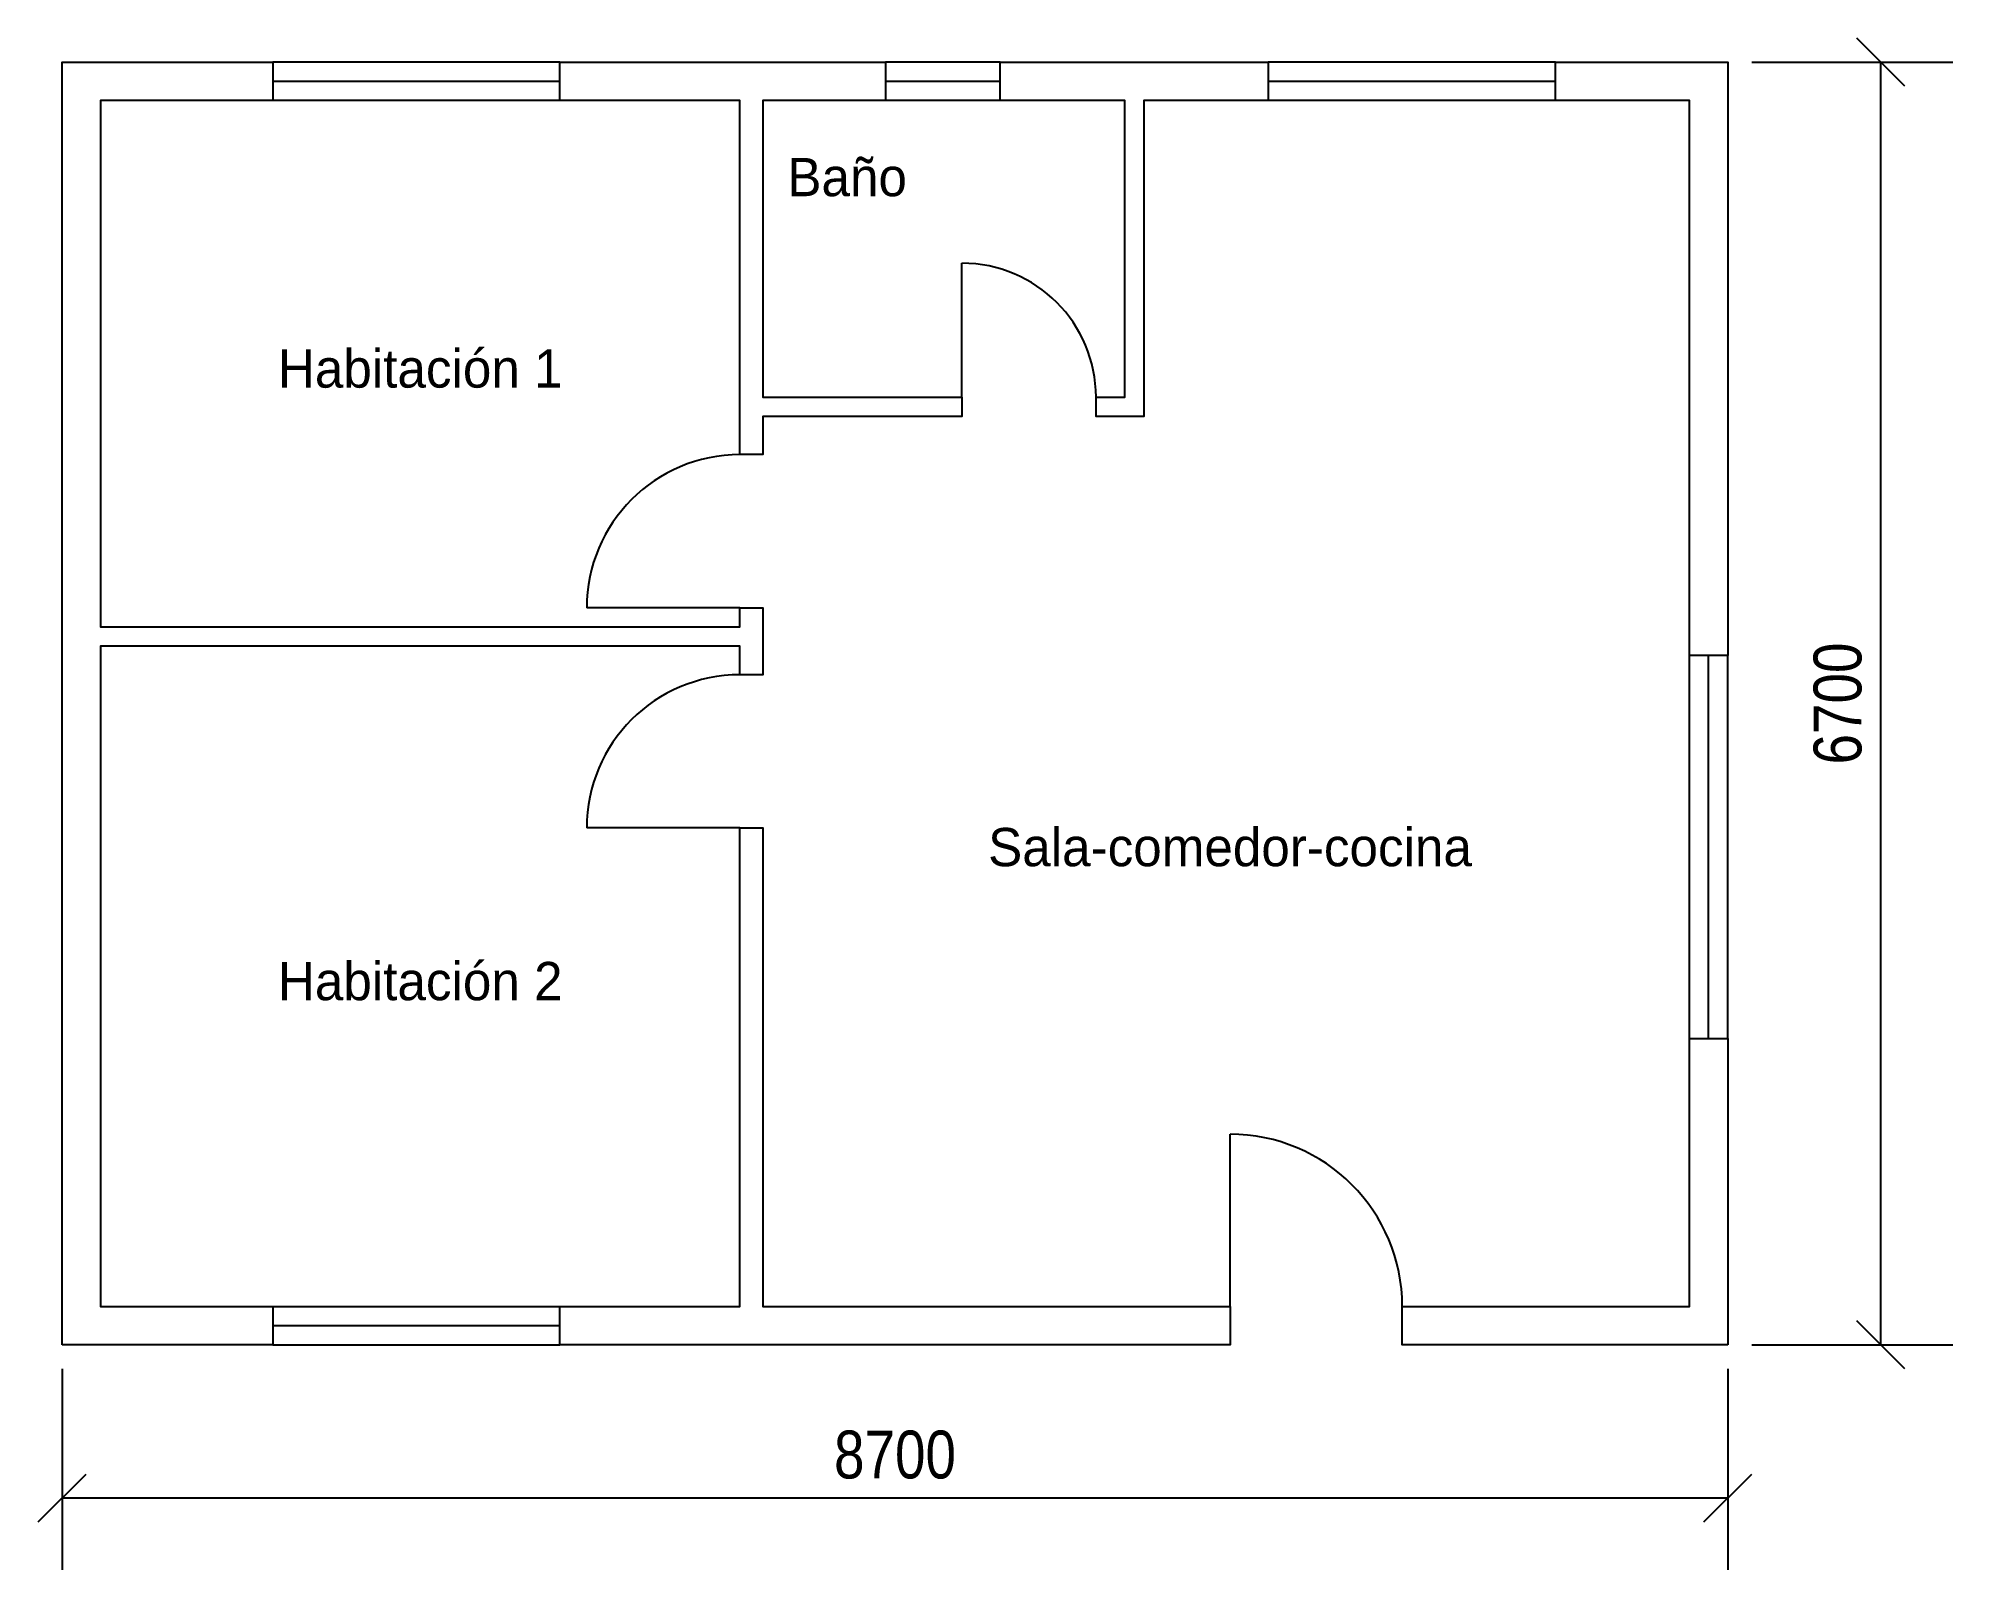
# Model space of a CAD drawing. Header units: millimetres. Extents: x -225 to 9775, y -1275 to 6725.
import ezdxf
from ezdxf.enums import TextEntityAlignment as Align

# ---------------------------------------------------------------- set-up
doc = ezdxf.new("R2010")
doc.units = ezdxf.units.MM
for name, color, linetype in [('A-COTA', 8, 'Continuous'), ('A-MURO', 7, 'Continuous'), ('A-PUERTA', 1, 'Continuous'), ('A-TEXTO', 3, 'Continuous'), ('A-VENTANA', 5, 'Continuous')]:
    doc.layers.add(name, color=color, linetype=linetype)
doc.styles.add('OpenSansCondensed-Light', font='OpenSansCondensed-Light.ttf')
doc.dimstyles.new('EZ_M_100_H25_CM', dxfattribs={"dimtxt": 0.25, "dimasz": 0.25, "dimexe": 0.375, "dimexo": 0.125, "dimgap": 0.1, "dimtad": 1, "dimlfac": 100, "dimzin": 12, "dimdsep": 46, "dimtxsty": 'OpenSansCondensed-Light', "dimtsz": 0.125, "dimcen": 2.5, "dimazin": 3, "dimtfac": 0.5, "dimtmove": 2, "dimatfit": 3})

msp = doc.modelspace()

# ---------------------------------------------------------------- linework, layer by layer
at = {"layer": 'A-MURO'}
for points in [[(-100, -100), (-100, 6600), (1000, 6600), (1000, 6400), (100, 6400), (100, 3650), (3440, 3650), (3440, 3750), (3560, 3750), (3560, 3400), (3440, 3400), (3440, 3550), (100, 3550), (100, 100), (1000, 100), (1000, -100)], [(4200, 6600), (4200, 6400), (3560, 6400), (3560, 4850), (4600, 4850), (4600, 4750), (3560, 4750), (3560, 4550), (3440, 4550), (3440, 6400), (2500, 6400), (2500, 6600)], [(6200, 6600), (6200, 6400), (5550, 6400), (5550, 4750), (5300, 4750), (5300, 4850), (5450, 4850), (5450, 6400), (4800, 6400), (4800, 6600)], [(8600, 3500), (8400, 3500), (8400, 6400), (7700, 6400), (7700, 6600), (8600, 6600)], [(2500, -100), (2500, 100), (3440, 100), (3440, 2600), (3560, 2600), (3560, 100), (6000, 100), (6000, -100)], [(8600, -100), (6900, -100), (6900, 100), (8400, 100), (8400, 1500), (8600, 1500)]]:
    msp.add_lwpolyline(points, close=True, dxfattribs=at)
at = {"layer": 'A-PUERTA'}
for p, q in [((4600, 4850), (4600, 5550)), ((3440, 3750), (2640, 3750)), ((3440, 2600), (2640, 2600)), ((6000, 100), (6000, 1000))]:
    msp.add_line(p, q, dxfattribs=at)
for centre, radius, start, end in [((4600, 4850), 700, 0, 90), ((3440, 3750), 800, 90, 180), ((3440, 2600), 800, 90, 180), ((6000, 100), 900, 0, 90)]:
    msp.add_arc(centre, radius, start, end, dxfattribs=at)
at = {"layer": 'A-VENTANA'}
for p, q in [((2500, 6600), (1000, 6600)), ((4800, 6600), (4200, 6600)), ((7700, 6600), (6200, 6600)), ((2500, 6500), (1000, 6500)), ((4800, 6500), (4200, 6500)), ((7700, 6500), (6200, 6500)), ((2500, 6400), (1000, 6400)), ((4800, 6400), (4200, 6400)), ((7700, 6400), (6200, 6400)), ((8400, 1500), (8400, 3500)), ((8500, 1500), (8500, 3500)), ((8600, 1500), (8600, 3500)), ((1000, 100), (2500, 100)), ((1000, 0), (2500, 0)), ((1000, -100), (2500, -100))]:
    msp.add_line(p, q, dxfattribs=at)

# ---------------------------------------------------------------- texts
at = {"layer": 'A-TEXTO'}
for s, p in [('Baño', (4000, 6000)), ('Habitación 1', (1770, 5000)), ('Sala-comedor-cocina', (6000, 2500)), ('Habitación 2', (1770, 1800))]:
    msp.add_text(s, height=200, dxfattribs=at).set_placement(p, align=Align.MIDDLE_CENTER)

# ---------------------------------------------------------------- dimensions: what is measured, and where the dimension line sits
at = {"layer": 'A-COTA'}
msp.add_linear_dim(base=(9400, -100), p1=(8600, -100), p2=(8600, 6600), angle=90, dimstyle='EZ_M_100_H25_CM', override={"dimscale": 1000, "dimdec": 0, "dimlfac": 1, "dimzin": 0}, dxfattribs=at).render()
msp.add_linear_dim(base=(-100, -900), p1=(-100, -100), p2=(8600, -100), dimstyle='EZ_M_100_H25_CM', override={"dimscale": 1000, "dimdec": 0, "dimlfac": 1, "dimzin": 0}, dxfattribs=at).render()

doc.saveas('drawing.dxf')
